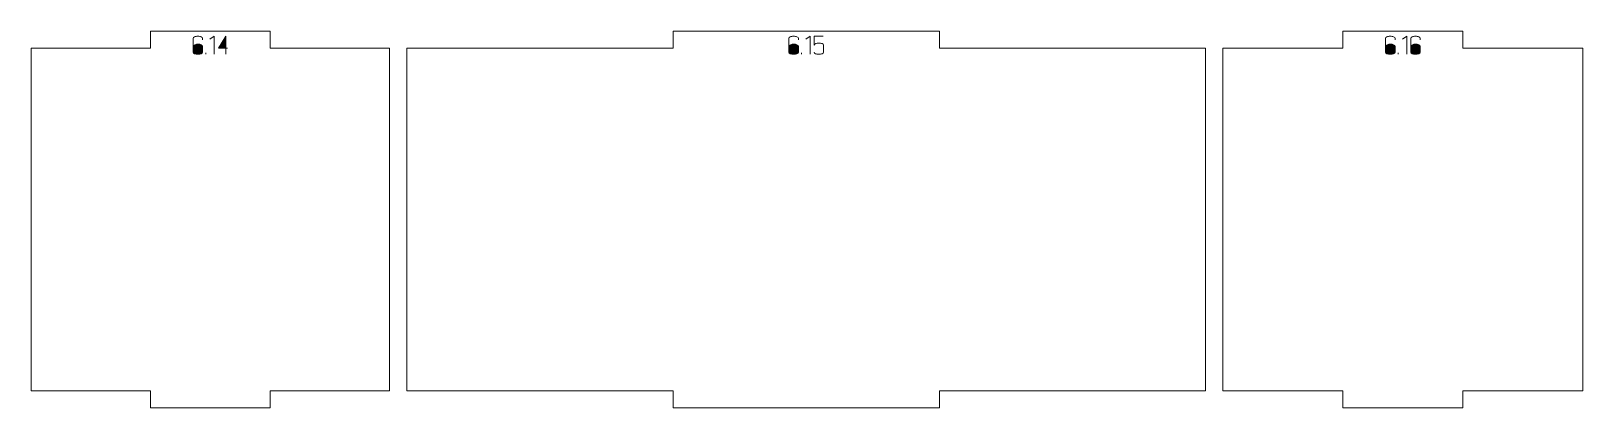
# Model space of a CAD drawing. Header units: centimetres. Extents: x -158 to 228, y -202 to 254.
# Drawn here: x 163.25 to 190.44, y 13.83 to 20.43 of the extents above; entities that cross this region are included whole.
import ezdxf

# ---------------------------------------------------------------- set-up
doc = ezdxf.new("R2010")
doc.units = ezdxf.units.CM
doc.header["$MEASUREMENT"] = 0
doc.layers.add('Capa 1', color=7, linetype='Continuous')

msp = doc.modelspace()

# ---------------------------------------------------------------- hatches: boundary and pattern name
at = {"layer": 'Capa 1', "true_color": 0x3e4095}
h = msp.add_hatch(color=175, dxfattribs=at)
edge = h.paths.add_edge_path()
edge.add_spline(control_points=[(166.17093, 20.02382), (166.14739, 20.02382), (166.12774, 20.02726), (166.112, 20.03414), (166.09625, 20.04102), (166.08838, 20.04935), (166.08838, 20.05913), (166.08838, 20.05913), (166.08838, 20.16599), (166.08838, 20.16599), (166.08838, 20.16599), (166.08838, 20.30495), (166.08838, 20.30495), (166.08838, 20.31473), (166.09625, 20.32306), (166.112, 20.32994), (166.12774, 20.33682), (166.14739, 20.34026), (166.17093, 20.34026), (166.19447, 20.34026), (166.21412, 20.33682), (166.22986, 20.32994), (166.24561, 20.32306), (166.25348, 20.31473), (166.25348, 20.30495), (166.25348, 20.30495), (166.25348, 20.27927), (166.25348, 20.27927), (166.25348, 20.27927), (166.25348, 20.30495), (166.25348, 20.30495), (166.25348, 20.31473), (166.24561, 20.32306), (166.22986, 20.32994), (166.21412, 20.33682), (166.19447, 20.34026), (166.17093, 20.34026), (166.14739, 20.34026), (166.12774, 20.33682), (166.112, 20.32994), (166.09625, 20.32306), (166.08838, 20.31473), (166.08838, 20.30495), (166.08838, 20.30495), (166.08838, 20.16599), (166.08838, 20.16599), (166.08838, 20.17516), (166.09793, 20.18334), (166.11704, 20.19052), (166.13615, 20.19771), (166.15411, 20.2013), (166.17093, 20.2013), (166.19447, 20.2013), (166.21412, 20.19786), (166.22986, 20.19098), (166.24561, 20.1841), (166.25348, 20.17577), (166.25348, 20.16599), (166.25348, 20.16599), (166.25348, 20.05913), (166.25348, 20.05913), (166.25348, 20.04935), (166.24561, 20.04102), (166.22986, 20.03414), (166.21412, 20.02726), (166.19447, 20.02382), (166.17093, 20.02382)], knot_values=[0, 0, 0, 0, 0.04545455, 0.04545455, 0.04545455, 0.09090909, 0.09090909, 0.09090909, 0.13636364, 0.13636364, 0.13636364, 0.18181818, 0.18181818, 0.18181818, 0.22727273, 0.22727273, 0.22727273, 0.27272727, 0.27272727, 0.27272727, 0.31818182, 0.31818182, 0.31818182, 0.36363636, 0.36363636, 0.36363636, 0.40909091, 0.40909091, 0.40909091, 0.45454545, 0.45454545, 0.45454545, 0.5, 0.5, 0.5, 0.54545455, 0.54545455, 0.54545455, 0.59090909, 0.59090909, 0.59090909, 0.63636364, 0.63636364, 0.63636364, 0.68181818, 0.68181818, 0.68181818, 0.72727273, 0.72727273, 0.72727273, 0.77272727, 0.77272727, 0.77272727, 0.81818182, 0.81818182, 0.81818182, 0.86363636, 0.86363636, 0.86363636, 0.90909091, 0.90909091, 0.90909091, 0.95454545, 0.95454545, 0.95454545, 1, 1, 1, 1], degree=3, periodic=1)
h = msp.add_hatch(color=175, dxfattribs=at)
edge = h.paths.add_edge_path()
edge.add_spline(control_points=[(166.08838, 20.05913), (166.08838, 20.04935), (166.09625, 20.04102), (166.112, 20.03414), (166.12774, 20.02726), (166.14739, 20.02382), (166.17093, 20.02382), (166.19447, 20.02382), (166.21412, 20.02726), (166.22986, 20.03414), (166.24561, 20.04102), (166.25348, 20.04935), (166.25348, 20.05913), (166.25348, 20.05913), (166.25348, 20.16599), (166.25348, 20.16599), (166.25348, 20.17577), (166.24561, 20.1841), (166.22986, 20.19098), (166.21412, 20.19786), (166.19447, 20.2013), (166.17093, 20.2013), (166.15411, 20.2013), (166.13615, 20.19771), (166.11704, 20.19052), (166.09793, 20.18334), (166.08838, 20.17516), (166.08838, 20.16599), (166.08838, 20.16599), (166.08838, 20.05913), (166.08838, 20.05913)], knot_values=[0, 0, 0, 0, 0.1, 0.1, 0.1, 0.2, 0.2, 0.2, 0.3, 0.3, 0.3, 0.4, 0.4, 0.4, 0.5, 0.5, 0.5, 0.6, 0.6, 0.6, 0.7, 0.7, 0.7, 0.8, 0.8, 0.8, 0.9, 0.9, 0.9, 1, 1, 1, 1], degree=3, periodic=1)
h = msp.add_hatch(color=175, dxfattribs=at)
edge = h.paths.add_edge_path()
edge.add_spline(control_points=[(166.45802, 20.34072), (166.45802, 20.34072), (166.38189, 20.28798), (166.38189, 20.28798), (166.38189, 20.28798), (166.45802, 20.34072), (166.45802, 20.34072), (166.45802, 20.34072), (166.45802, 20.02382), (166.45802, 20.02382), (166.45802, 20.02382), (166.45802, 20.34072), (166.45802, 20.34072)], knot_values=[0, 0, 0, 0, 0.25, 0.25, 0.25, 0.5, 0.5, 0.5, 0.75, 0.75, 0.75, 1, 1, 1, 1], degree=3, periodic=1)
h = msp.add_hatch(color=175, dxfattribs=at)
edge = h.paths.add_edge_path()
edge.add_spline(control_points=[(166.65844, 20.12838), (166.65844, 20.12838), (166.65844, 20.34072), (166.65844, 20.34072), (166.65844, 20.34072), (166.52865, 20.12838), (166.52865, 20.12838), (166.52865, 20.12838), (166.65844, 20.12838), (166.65844, 20.12838)], knot_values=[0, 0, 0, 0, 0.33333333, 0.33333333, 0.33333333, 0.66666667, 0.66666667, 0.66666667, 1, 1, 1, 1], degree=3, periodic=1)
h = msp.add_hatch(color=175, dxfattribs=at)
edge = h.paths.add_edge_path()
edge.add_spline(control_points=[(166.65844, 20.12838), (166.65844, 20.12838), (166.65844, 20.02382), (166.65844, 20.02382), (166.65844, 20.02382), (166.65844, 20.12838), (166.65844, 20.12838), (166.65844, 20.12838), (166.52865, 20.12838), (166.52865, 20.12838), (166.52865, 20.12838), (166.65844, 20.34072), (166.65844, 20.34072), (166.65844, 20.34072), (166.65844, 20.12838), (166.65844, 20.12838), (166.65844, 20.12838), (166.68825, 20.12838), (166.68825, 20.12838), (166.68825, 20.12838), (166.65844, 20.12838), (166.65844, 20.12838)], knot_values=[0, 0, 0, 0, 0.14285714, 0.14285714, 0.14285714, 0.28571429, 0.28571429, 0.28571429, 0.42857143, 0.42857143, 0.42857143, 0.57142857, 0.57142857, 0.57142857, 0.71428571, 0.71428571, 0.71428571, 0.85714286, 0.85714286, 0.85714286, 1, 1, 1, 1], degree=3, periodic=1)
h = msp.add_hatch(color=175, dxfattribs=at)
edge = h.paths.add_edge_path()
edge.add_spline(control_points=[(176.60934, 20.02382), (176.5858, 20.02382), (176.56615, 20.02726), (176.55041, 20.03414), (176.53466, 20.04102), (176.52679, 20.04935), (176.52679, 20.05913), (176.52679, 20.05913), (176.52679, 20.16599), (176.52679, 20.16599), (176.52679, 20.16599), (176.52679, 20.30495), (176.52679, 20.30495), (176.52679, 20.31473), (176.53466, 20.32306), (176.55041, 20.32994), (176.56615, 20.33682), (176.5858, 20.34026), (176.60934, 20.34026), (176.63288, 20.34026), (176.65253, 20.33682), (176.66827, 20.32994), (176.68402, 20.32306), (176.69189, 20.31473), (176.69189, 20.30495), (176.69189, 20.30495), (176.69189, 20.27927), (176.69189, 20.27927), (176.69189, 20.27927), (176.69189, 20.30495), (176.69189, 20.30495), (176.69189, 20.31473), (176.68402, 20.32306), (176.66827, 20.32994), (176.65253, 20.33682), (176.63288, 20.34026), (176.60934, 20.34026), (176.5858, 20.34026), (176.56615, 20.33682), (176.55041, 20.32994), (176.53466, 20.32306), (176.52679, 20.31473), (176.52679, 20.30495), (176.52679, 20.30495), (176.52679, 20.16599), (176.52679, 20.16599), (176.52679, 20.17516), (176.53634, 20.18334), (176.55545, 20.19052), (176.57456, 20.19771), (176.59252, 20.2013), (176.60934, 20.2013), (176.63288, 20.2013), (176.65253, 20.19786), (176.66827, 20.19098), (176.68402, 20.1841), (176.69189, 20.17577), (176.69189, 20.16599), (176.69189, 20.16599), (176.69189, 20.05913), (176.69189, 20.05913), (176.69189, 20.04935), (176.68402, 20.04102), (176.66827, 20.03414), (176.65253, 20.02726), (176.63288, 20.02382), (176.60934, 20.02382)], knot_values=[0, 0, 0, 0, 0.04545455, 0.04545455, 0.04545455, 0.09090909, 0.09090909, 0.09090909, 0.13636364, 0.13636364, 0.13636364, 0.18181818, 0.18181818, 0.18181818, 0.22727273, 0.22727273, 0.22727273, 0.27272727, 0.27272727, 0.27272727, 0.31818182, 0.31818182, 0.31818182, 0.36363636, 0.36363636, 0.36363636, 0.40909091, 0.40909091, 0.40909091, 0.45454545, 0.45454545, 0.45454545, 0.5, 0.5, 0.5, 0.54545455, 0.54545455, 0.54545455, 0.59090909, 0.59090909, 0.59090909, 0.63636364, 0.63636364, 0.63636364, 0.68181818, 0.68181818, 0.68181818, 0.72727273, 0.72727273, 0.72727273, 0.77272727, 0.77272727, 0.77272727, 0.81818182, 0.81818182, 0.81818182, 0.86363636, 0.86363636, 0.86363636, 0.90909091, 0.90909091, 0.90909091, 0.95454545, 0.95454545, 0.95454545, 1, 1, 1, 1], degree=3, periodic=1)
h = msp.add_hatch(color=175, dxfattribs=at)
edge = h.paths.add_edge_path()
edge.add_spline(control_points=[(176.52679, 20.05913), (176.52679, 20.04935), (176.53466, 20.04102), (176.55041, 20.03414), (176.56615, 20.02726), (176.5858, 20.02382), (176.60934, 20.02382), (176.63288, 20.02382), (176.65253, 20.02726), (176.66827, 20.03414), (176.68402, 20.04102), (176.69189, 20.04935), (176.69189, 20.05913), (176.69189, 20.05913), (176.69189, 20.16599), (176.69189, 20.16599), (176.69189, 20.17577), (176.68402, 20.1841), (176.66827, 20.19098), (176.65253, 20.19786), (176.63288, 20.2013), (176.60934, 20.2013), (176.59252, 20.2013), (176.57456, 20.19771), (176.55545, 20.19052), (176.53634, 20.18334), (176.52679, 20.17516), (176.52679, 20.16599), (176.52679, 20.16599), (176.52679, 20.05913), (176.52679, 20.05913)], knot_values=[0, 0, 0, 0, 0.1, 0.1, 0.1, 0.2, 0.2, 0.2, 0.3, 0.3, 0.3, 0.4, 0.4, 0.4, 0.5, 0.5, 0.5, 0.6, 0.6, 0.6, 0.7, 0.7, 0.7, 0.8, 0.8, 0.8, 0.9, 0.9, 0.9, 1, 1, 1, 1], degree=3, periodic=1)
h = msp.add_hatch(color=175, dxfattribs=at)
edge = h.paths.add_edge_path()
edge.add_spline(control_points=[(176.89643, 20.34072), (176.89643, 20.34072), (176.8203, 20.28798), (176.8203, 20.28798), (176.8203, 20.28798), (176.89643, 20.34072), (176.89643, 20.34072), (176.89643, 20.34072), (176.89643, 20.02382), (176.89643, 20.02382), (176.89643, 20.02382), (176.89643, 20.34072), (176.89643, 20.34072)], knot_values=[0, 0, 0, 0, 0.25, 0.25, 0.25, 0.5, 0.5, 0.5, 0.75, 0.75, 0.75, 1, 1, 1, 1], degree=3, periodic=1)
h = msp.add_hatch(color=175, dxfattribs=at)
edge = h.paths.add_edge_path()
edge.add_spline(control_points=[(177.04961, 20.02382), (177.02607, 20.02382), (177.00642, 20.02726), (176.99068, 20.03414), (176.97493, 20.04102), (176.96706, 20.04935), (176.96706, 20.05913), (176.96706, 20.04935), (176.97493, 20.04102), (176.99068, 20.03414), (177.00642, 20.02726), (177.02607, 20.02382), (177.04961, 20.02382), (177.07315, 20.02382), (177.0928, 20.02726), (177.10854, 20.03414), (177.12429, 20.04102), (177.13216, 20.04935), (177.13216, 20.05913), (177.13216, 20.05913), (177.13216, 20.18479), (177.13216, 20.18479), (177.13216, 20.19458), (177.12429, 20.20291), (177.10854, 20.20979), (177.0928, 20.21667), (177.07315, 20.22011), (177.04961, 20.22011), (177.02821, 20.21827), (177.0117, 20.21582), (177.00008, 20.21277), (176.98846, 20.20971), (176.97746, 20.20038), (176.96706, 20.18479), (176.96706, 20.18479), (176.96706, 20.34026), (176.96706, 20.34026), (176.96706, 20.34026), (177.12666, 20.34026), (177.12666, 20.34026), (177.12666, 20.34026), (176.96706, 20.34026), (176.96706, 20.34026), (176.96706, 20.34026), (176.96706, 20.18479), (176.96706, 20.18479), (176.97746, 20.20038), (176.98846, 20.20971), (177.00008, 20.21277), (177.0117, 20.21582), (177.02821, 20.21827), (177.04961, 20.22011), (177.07315, 20.22011), (177.0928, 20.21667), (177.10854, 20.20979), (177.12429, 20.20291), (177.13216, 20.19458), (177.13216, 20.18479), (177.13216, 20.18479), (177.13216, 20.05913), (177.13216, 20.05913), (177.13216, 20.04935), (177.12429, 20.04102), (177.10854, 20.03414), (177.0928, 20.02726), (177.07315, 20.02382), (177.04961, 20.02382)], knot_values=[0, 0, 0, 0, 0.04545455, 0.04545455, 0.04545455, 0.09090909, 0.09090909, 0.09090909, 0.13636364, 0.13636364, 0.13636364, 0.18181818, 0.18181818, 0.18181818, 0.22727273, 0.22727273, 0.22727273, 0.27272727, 0.27272727, 0.27272727, 0.31818182, 0.31818182, 0.31818182, 0.36363636, 0.36363636, 0.36363636, 0.40909091, 0.40909091, 0.40909091, 0.45454545, 0.45454545, 0.45454545, 0.5, 0.5, 0.5, 0.54545455, 0.54545455, 0.54545455, 0.59090909, 0.59090909, 0.59090909, 0.63636364, 0.63636364, 0.63636364, 0.68181818, 0.68181818, 0.68181818, 0.72727273, 0.72727273, 0.72727273, 0.77272727, 0.77272727, 0.77272727, 0.81818182, 0.81818182, 0.81818182, 0.86363636, 0.86363636, 0.86363636, 0.90909091, 0.90909091, 0.90909091, 0.95454545, 0.95454545, 0.95454545, 1, 1, 1, 1], degree=3, periodic=1)
h = msp.add_hatch(color=175, dxfattribs=at)
edge = h.paths.add_edge_path()
edge.add_spline(control_points=[(187.06462, 20.02382), (187.04108, 20.02382), (187.02143, 20.02726), (187.00569, 20.03414), (186.98994, 20.04102), (186.98207, 20.04935), (186.98207, 20.05913), (186.98207, 20.05913), (186.98207, 20.16599), (186.98207, 20.16599), (186.98207, 20.16599), (186.98207, 20.30495), (186.98207, 20.30495), (186.98207, 20.31473), (186.98994, 20.32306), (187.00569, 20.32994), (187.02143, 20.33682), (187.04108, 20.34026), (187.06462, 20.34026), (187.08816, 20.34026), (187.10781, 20.33682), (187.12355, 20.32994), (187.1393, 20.32306), (187.14717, 20.31473), (187.14717, 20.30495), (187.14717, 20.30495), (187.14717, 20.27927), (187.14717, 20.27927), (187.14717, 20.27927), (187.14717, 20.30495), (187.14717, 20.30495), (187.14717, 20.31473), (187.1393, 20.32306), (187.12355, 20.32994), (187.10781, 20.33682), (187.08816, 20.34026), (187.06462, 20.34026), (187.04108, 20.34026), (187.02143, 20.33682), (187.00569, 20.32994), (186.98994, 20.32306), (186.98207, 20.31473), (186.98207, 20.30495), (186.98207, 20.30495), (186.98207, 20.16599), (186.98207, 20.16599), (186.98207, 20.17516), (186.99162, 20.18334), (187.01073, 20.19052), (187.02984, 20.19771), (187.0478, 20.2013), (187.06462, 20.2013), (187.08816, 20.2013), (187.10781, 20.19786), (187.12355, 20.19098), (187.1393, 20.1841), (187.14717, 20.17577), (187.14717, 20.16599), (187.14717, 20.16599), (187.14717, 20.05913), (187.14717, 20.05913), (187.14717, 20.04935), (187.1393, 20.04102), (187.12355, 20.03414), (187.10781, 20.02726), (187.08816, 20.02382), (187.06462, 20.02382)], knot_values=[0, 0, 0, 0, 0.04545455, 0.04545455, 0.04545455, 0.09090909, 0.09090909, 0.09090909, 0.13636364, 0.13636364, 0.13636364, 0.18181818, 0.18181818, 0.18181818, 0.22727273, 0.22727273, 0.22727273, 0.27272727, 0.27272727, 0.27272727, 0.31818182, 0.31818182, 0.31818182, 0.36363636, 0.36363636, 0.36363636, 0.40909091, 0.40909091, 0.40909091, 0.45454545, 0.45454545, 0.45454545, 0.5, 0.5, 0.5, 0.54545455, 0.54545455, 0.54545455, 0.59090909, 0.59090909, 0.59090909, 0.63636364, 0.63636364, 0.63636364, 0.68181818, 0.68181818, 0.68181818, 0.72727273, 0.72727273, 0.72727273, 0.77272727, 0.77272727, 0.77272727, 0.81818182, 0.81818182, 0.81818182, 0.86363636, 0.86363636, 0.86363636, 0.90909091, 0.90909091, 0.90909091, 0.95454545, 0.95454545, 0.95454545, 1, 1, 1, 1], degree=3, periodic=1)
h = msp.add_hatch(color=175, dxfattribs=at)
edge = h.paths.add_edge_path()
edge.add_spline(control_points=[(186.98207, 20.05913), (186.98207, 20.04935), (186.98994, 20.04102), (187.00569, 20.03414), (187.02143, 20.02726), (187.04108, 20.02382), (187.06462, 20.02382), (187.08816, 20.02382), (187.10781, 20.02726), (187.12355, 20.03414), (187.1393, 20.04102), (187.14717, 20.04935), (187.14717, 20.05913), (187.14717, 20.05913), (187.14717, 20.16599), (187.14717, 20.16599), (187.14717, 20.17577), (187.1393, 20.1841), (187.12355, 20.19098), (187.10781, 20.19786), (187.08816, 20.2013), (187.06462, 20.2013), (187.0478, 20.2013), (187.02984, 20.19771), (187.01073, 20.19052), (186.99162, 20.18334), (186.98207, 20.17516), (186.98207, 20.16599), (186.98207, 20.16599), (186.98207, 20.05913), (186.98207, 20.05913)], knot_values=[0, 0, 0, 0, 0.1, 0.1, 0.1, 0.2, 0.2, 0.2, 0.3, 0.3, 0.3, 0.4, 0.4, 0.4, 0.5, 0.5, 0.5, 0.6, 0.6, 0.6, 0.7, 0.7, 0.7, 0.8, 0.8, 0.8, 0.9, 0.9, 0.9, 1, 1, 1, 1], degree=3, periodic=1)
h = msp.add_hatch(color=175, dxfattribs=at)
edge = h.paths.add_edge_path()
edge.add_spline(control_points=[(187.35171, 20.34072), (187.35171, 20.34072), (187.27558, 20.28798), (187.27558, 20.28798), (187.27558, 20.28798), (187.35171, 20.34072), (187.35171, 20.34072), (187.35171, 20.34072), (187.35171, 20.02382), (187.35171, 20.02382), (187.35171, 20.02382), (187.35171, 20.34072), (187.35171, 20.34072)], knot_values=[0, 0, 0, 0, 0.25, 0.25, 0.25, 0.5, 0.5, 0.5, 0.75, 0.75, 0.75, 1, 1, 1, 1], degree=3, periodic=1)
h = msp.add_hatch(color=175, dxfattribs=at)
edge = h.paths.add_edge_path()
edge.add_spline(control_points=[(187.50489, 20.02382), (187.48135, 20.02382), (187.4617, 20.02726), (187.44596, 20.03414), (187.43021, 20.04102), (187.42234, 20.04935), (187.42234, 20.05913), (187.42234, 20.05913), (187.42234, 20.16599), (187.42234, 20.16599), (187.42234, 20.16599), (187.42234, 20.30495), (187.42234, 20.30495), (187.42234, 20.31473), (187.43021, 20.32306), (187.44596, 20.32994), (187.4617, 20.33682), (187.48135, 20.34026), (187.50489, 20.34026), (187.52843, 20.34026), (187.54808, 20.33682), (187.56382, 20.32994), (187.57957, 20.32306), (187.58744, 20.31473), (187.58744, 20.30495), (187.58744, 20.30495), (187.58744, 20.27927), (187.58744, 20.27927), (187.58744, 20.27927), (187.58744, 20.30495), (187.58744, 20.30495), (187.58744, 20.31473), (187.57957, 20.32306), (187.56382, 20.32994), (187.54808, 20.33682), (187.52843, 20.34026), (187.50489, 20.34026), (187.48135, 20.34026), (187.4617, 20.33682), (187.44596, 20.32994), (187.43021, 20.32306), (187.42234, 20.31473), (187.42234, 20.30495), (187.42234, 20.30495), (187.42234, 20.16599), (187.42234, 20.16599), (187.42234, 20.17516), (187.43189, 20.18334), (187.451, 20.19052), (187.47011, 20.19771), (187.48807, 20.2013), (187.50489, 20.2013), (187.52843, 20.2013), (187.54808, 20.19786), (187.56382, 20.19098), (187.57957, 20.1841), (187.58744, 20.17577), (187.58744, 20.16599), (187.58744, 20.16599), (187.58744, 20.05913), (187.58744, 20.05913), (187.58744, 20.04935), (187.57957, 20.04102), (187.56382, 20.03414), (187.54808, 20.02726), (187.52843, 20.02382), (187.50489, 20.02382)], knot_values=[0, 0, 0, 0, 0.04545455, 0.04545455, 0.04545455, 0.09090909, 0.09090909, 0.09090909, 0.13636364, 0.13636364, 0.13636364, 0.18181818, 0.18181818, 0.18181818, 0.22727273, 0.22727273, 0.22727273, 0.27272727, 0.27272727, 0.27272727, 0.31818182, 0.31818182, 0.31818182, 0.36363636, 0.36363636, 0.36363636, 0.40909091, 0.40909091, 0.40909091, 0.45454545, 0.45454545, 0.45454545, 0.5, 0.5, 0.5, 0.54545455, 0.54545455, 0.54545455, 0.59090909, 0.59090909, 0.59090909, 0.63636364, 0.63636364, 0.63636364, 0.68181818, 0.68181818, 0.68181818, 0.72727273, 0.72727273, 0.72727273, 0.77272727, 0.77272727, 0.77272727, 0.81818182, 0.81818182, 0.81818182, 0.86363636, 0.86363636, 0.86363636, 0.90909091, 0.90909091, 0.90909091, 0.95454545, 0.95454545, 0.95454545, 1, 1, 1, 1], degree=3, periodic=1)
h = msp.add_hatch(color=175, dxfattribs=at)
edge = h.paths.add_edge_path()
edge.add_spline(control_points=[(187.42234, 20.05913), (187.42234, 20.04935), (187.43021, 20.04102), (187.44596, 20.03414), (187.4617, 20.02726), (187.48135, 20.02382), (187.50489, 20.02382), (187.52843, 20.02382), (187.54808, 20.02726), (187.56382, 20.03414), (187.57957, 20.04102), (187.58744, 20.04935), (187.58744, 20.05913), (187.58744, 20.05913), (187.58744, 20.16599), (187.58744, 20.16599), (187.58744, 20.17577), (187.57957, 20.1841), (187.56382, 20.19098), (187.54808, 20.19786), (187.52843, 20.2013), (187.50489, 20.2013), (187.48807, 20.2013), (187.47011, 20.19771), (187.451, 20.19052), (187.43189, 20.18334), (187.42234, 20.17516), (187.42234, 20.16599), (187.42234, 20.16599), (187.42234, 20.05913), (187.42234, 20.05913)], knot_values=[0, 0, 0, 0, 0.1, 0.1, 0.1, 0.2, 0.2, 0.2, 0.3, 0.3, 0.3, 0.4, 0.4, 0.4, 0.5, 0.5, 0.5, 0.6, 0.6, 0.6, 0.7, 0.7, 0.7, 0.8, 0.8, 0.8, 0.9, 0.9, 0.9, 1, 1, 1, 1], degree=3, periodic=1)
h = msp.add_hatch(color=175, dxfattribs=at)
edge = h.paths.add_edge_path()
edge.add_spline(control_points=[(166.30851, 20.02382), (166.30851, 20.02382), (166.30851, 20.04629), (166.30851, 20.04629), (166.30851, 20.04629), (166.30851, 20.02382), (166.30851, 20.02382)], knot_values=[0, 0, 0, 0, 0.5, 0.5, 0.5, 1, 1, 1, 1], degree=3, periodic=1)
h = msp.add_hatch(color=175, dxfattribs=at)
edge = h.paths.add_edge_path()
edge.add_spline(control_points=[(176.74692, 20.02382), (176.74692, 20.02382), (176.74692, 20.04629), (176.74692, 20.04629), (176.74692, 20.04629), (176.74692, 20.02382), (176.74692, 20.02382)], knot_values=[0, 0, 0, 0, 0.5, 0.5, 0.5, 1, 1, 1, 1], degree=3, periodic=1)
h = msp.add_hatch(color=175, dxfattribs=at)
edge = h.paths.add_edge_path()
edge.add_spline(control_points=[(187.2022, 20.02382), (187.2022, 20.02382), (187.2022, 20.04629), (187.2022, 20.04629), (187.2022, 20.04629), (187.2022, 20.02382), (187.2022, 20.02382)], knot_values=[0, 0, 0, 0, 0.5, 0.5, 0.5, 1, 1, 1, 1], degree=3, periodic=1)

# ---------------------------------------------------------------- linework, layer by layer
at = {"layer": 'Capa 1', "color": 240, "lineweight": 20}
for points in [[(163.2465, 20.13022), (163.2465, 20.13022), (163.2465, 14.13022), (163.2465, 14.13022), (163.2465, 14.13022), (165.34104, 14.13022), (165.34104, 14.13022), (165.34104, 14.13022), (165.34104, 13.83022), (165.34104, 13.83022), (165.34104, 13.83022), (167.43558, 13.83022), (167.43558, 13.83022), (167.43558, 13.83022), (167.43558, 14.13022), (167.43558, 14.13022), (167.43558, 14.13022), (169.53012, 14.13022), (169.53012, 14.13022), (169.53012, 14.13022), (169.53012, 20.13022), (169.53012, 20.13022), (169.53012, 20.13022), (167.43558, 20.13022), (167.43558, 20.13022), (167.43558, 20.13022), (167.43558, 20.43022), (167.43558, 20.43022), (167.43558, 20.43022), (165.34104, 20.43022), (165.34104, 20.43022), (165.34104, 20.43022), (165.34104, 20.13022), (165.34104, 20.13022), (165.34104, 20.13022), (163.2465, 20.13022), (163.2465, 20.13022)], [(169.83012, 20.13022), (169.83012, 20.13022), (169.83012, 14.13022), (169.83012, 14.13022), (169.83012, 14.13022), (174.49635, 14.13022), (174.49635, 14.13022), (174.49635, 14.13022), (174.49635, 13.83022), (174.49635, 13.83022), (174.49635, 13.83022), (179.16259, 13.83022), (179.16259, 13.83022), (179.16259, 13.83022), (179.16259, 14.13022), (179.16259, 14.13022), (179.16259, 14.13022), (183.82883, 14.13022), (183.82883, 14.13022), (183.82883, 14.13022), (183.82883, 20.13022), (183.82883, 20.13022), (183.82883, 20.13022), (179.16259, 20.13022), (179.16259, 20.13022), (179.16259, 20.13022), (179.16259, 20.43022), (179.16259, 20.43022), (179.16259, 20.43022), (174.49635, 20.43022), (174.49635, 20.43022), (174.49635, 20.43022), (174.49635, 20.13022), (174.49635, 20.13022), (174.49635, 20.13022), (169.83012, 20.13022), (169.83012, 20.13022)], [(184.12883, 20.13022), (184.12883, 20.13022), (184.12883, 14.13022), (184.12883, 14.13022), (184.12883, 14.13022), (186.23278, 14.13022), (186.23278, 14.13022), (186.23278, 14.13022), (186.23278, 13.83022), (186.23278, 13.83022), (186.23278, 13.83022), (188.33672, 13.83022), (188.33672, 13.83022), (188.33672, 13.83022), (188.33672, 14.13022), (188.33672, 14.13022), (188.33672, 14.13022), (190.44067, 14.13022), (190.44067, 14.13022), (190.44067, 14.13022), (190.44067, 20.13022), (190.44067, 20.13022), (190.44067, 20.13022), (188.33672, 20.13022), (188.33672, 20.13022), (188.33672, 20.13022), (188.33672, 20.43022), (188.33672, 20.43022), (188.33672, 20.43022), (186.23278, 20.43022), (186.23278, 20.43022), (186.23278, 20.43022), (186.23278, 20.13022), (186.23278, 20.13022), (186.23278, 20.13022), (184.12883, 20.13022), (184.12883, 20.13022)]]:
    msp.add_open_spline(points, degree=3, knots=[0, 0, 0, 0, 0.08333333, 0.08333333, 0.08333333, 0.16666667, 0.16666667, 0.16666667, 0.25, 0.25, 0.25, 0.33333333, 0.33333333, 0.33333333, 0.41666667, 0.41666667, 0.41666667, 0.5, 0.5, 0.5, 0.58333333, 0.58333333, 0.58333333, 0.66666667, 0.66666667, 0.66666667, 0.75, 0.75, 0.75, 0.83333333, 0.83333333, 0.83333333, 0.91666667, 0.91666667, 0.91666667, 1, 1, 1, 1], dxfattribs=at)
at = {"layer": 'Capa 1', "color": 114, "lineweight": 9}
for points, knots in [([(166.17093, 20.02382), (166.14739, 20.02382), (166.12774, 20.02726), (166.112, 20.03414), (166.09625, 20.04102), (166.08838, 20.04935), (166.08838, 20.05913), (166.08838, 20.05913), (166.08838, 20.16599), (166.08838, 20.16599), (166.08838, 20.16599), (166.08838, 20.30495), (166.08838, 20.30495), (166.08838, 20.31473), (166.09625, 20.32306), (166.112, 20.32994), (166.12774, 20.33682), (166.14739, 20.34026), (166.17093, 20.34026), (166.19447, 20.34026), (166.21412, 20.33682), (166.22986, 20.32994), (166.24561, 20.32306), (166.25348, 20.31473), (166.25348, 20.30495), (166.25348, 20.30495), (166.25348, 20.27927), (166.25348, 20.27927), (166.25348, 20.27927), (166.25348, 20.30495), (166.25348, 20.30495), (166.25348, 20.31473), (166.24561, 20.32306), (166.22986, 20.32994), (166.21412, 20.33682), (166.19447, 20.34026), (166.17093, 20.34026), (166.14739, 20.34026), (166.12774, 20.33682), (166.112, 20.32994), (166.09625, 20.32306), (166.08838, 20.31473), (166.08838, 20.30495), (166.08838, 20.30495), (166.08838, 20.16599), (166.08838, 20.16599), (166.08838, 20.17516), (166.09793, 20.18334), (166.11704, 20.19052), (166.13615, 20.19771), (166.15411, 20.2013), (166.17093, 20.2013), (166.19447, 20.2013), (166.21412, 20.19786), (166.22986, 20.19098), (166.24561, 20.1841), (166.25348, 20.17577), (166.25348, 20.16599), (166.25348, 20.16599), (166.25348, 20.05913), (166.25348, 20.05913), (166.25348, 20.04935), (166.24561, 20.04102), (166.22986, 20.03414), (166.21412, 20.02726), (166.19447, 20.02382), (166.17093, 20.02382)], [0, 0, 0, 0, 0.04545455, 0.04545455, 0.04545455, 0.09090909, 0.09090909, 0.09090909, 0.13636364, 0.13636364, 0.13636364, 0.18181818, 0.18181818, 0.18181818, 0.22727273, 0.22727273, 0.22727273, 0.27272727, 0.27272727, 0.27272727, 0.31818182, 0.31818182, 0.31818182, 0.36363636, 0.36363636, 0.36363636, 0.40909091, 0.40909091, 0.40909091, 0.45454545, 0.45454545, 0.45454545, 0.5, 0.5, 0.5, 0.54545455, 0.54545455, 0.54545455, 0.59090909, 0.59090909, 0.59090909, 0.63636364, 0.63636364, 0.63636364, 0.68181818, 0.68181818, 0.68181818, 0.72727273, 0.72727273, 0.72727273, 0.77272727, 0.77272727, 0.77272727, 0.81818182, 0.81818182, 0.81818182, 0.86363636, 0.86363636, 0.86363636, 0.90909091, 0.90909091, 0.90909091, 0.95454545, 0.95454545, 0.95454545, 1, 1, 1, 1]), ([(166.08838, 20.05913), (166.08838, 20.04935), (166.09625, 20.04102), (166.112, 20.03414), (166.12774, 20.02726), (166.14739, 20.02382), (166.17093, 20.02382), (166.19447, 20.02382), (166.21412, 20.02726), (166.22986, 20.03414), (166.24561, 20.04102), (166.25348, 20.04935), (166.25348, 20.05913), (166.25348, 20.05913), (166.25348, 20.16599), (166.25348, 20.16599), (166.25348, 20.17577), (166.24561, 20.1841), (166.22986, 20.19098), (166.21412, 20.19786), (166.19447, 20.2013), (166.17093, 20.2013), (166.15411, 20.2013), (166.13615, 20.19771), (166.11704, 20.19052), (166.09793, 20.18334), (166.08838, 20.17516), (166.08838, 20.16599), (166.08838, 20.16599), (166.08838, 20.05913), (166.08838, 20.05913)], [0, 0, 0, 0, 0.1, 0.1, 0.1, 0.2, 0.2, 0.2, 0.3, 0.3, 0.3, 0.4, 0.4, 0.4, 0.5, 0.5, 0.5, 0.6, 0.6, 0.6, 0.7, 0.7, 0.7, 0.8, 0.8, 0.8, 0.9, 0.9, 0.9, 1, 1, 1, 1]), ([(166.45802, 20.34072), (166.45802, 20.34072), (166.38189, 20.28798), (166.38189, 20.28798), (166.38189, 20.28798), (166.45802, 20.34072), (166.45802, 20.34072), (166.45802, 20.34072), (166.45802, 20.02382), (166.45802, 20.02382), (166.45802, 20.02382), (166.45802, 20.34072), (166.45802, 20.34072)], [0, 0, 0, 0, 0.25, 0.25, 0.25, 0.5, 0.5, 0.5, 0.75, 0.75, 0.75, 1, 1, 1, 1]), ([(166.65844, 20.12838), (166.65844, 20.12838), (166.65844, 20.34072), (166.65844, 20.34072), (166.65844, 20.34072), (166.52865, 20.12838), (166.52865, 20.12838), (166.52865, 20.12838), (166.65844, 20.12838), (166.65844, 20.12838)], [0, 0, 0, 0, 0.33333333, 0.33333333, 0.33333333, 0.66666667, 0.66666667, 0.66666667, 1, 1, 1, 1]), ([(166.65844, 20.12838), (166.65844, 20.12838), (166.65844, 20.02382), (166.65844, 20.02382), (166.65844, 20.02382), (166.65844, 20.12838), (166.65844, 20.12838), (166.65844, 20.12838), (166.52865, 20.12838), (166.52865, 20.12838), (166.52865, 20.12838), (166.65844, 20.34072), (166.65844, 20.34072), (166.65844, 20.34072), (166.65844, 20.12838), (166.65844, 20.12838), (166.65844, 20.12838), (166.68825, 20.12838), (166.68825, 20.12838), (166.68825, 20.12838), (166.65844, 20.12838), (166.65844, 20.12838)], [0, 0, 0, 0, 0.14285714, 0.14285714, 0.14285714, 0.28571429, 0.28571429, 0.28571429, 0.42857143, 0.42857143, 0.42857143, 0.57142857, 0.57142857, 0.57142857, 0.71428571, 0.71428571, 0.71428571, 0.85714286, 0.85714286, 0.85714286, 1, 1, 1, 1]), ([(176.60934, 20.02382), (176.5858, 20.02382), (176.56615, 20.02726), (176.55041, 20.03414), (176.53466, 20.04102), (176.52679, 20.04935), (176.52679, 20.05913), (176.52679, 20.05913), (176.52679, 20.16599), (176.52679, 20.16599), (176.52679, 20.16599), (176.52679, 20.30495), (176.52679, 20.30495), (176.52679, 20.31473), (176.53466, 20.32306), (176.55041, 20.32994), (176.56615, 20.33682), (176.5858, 20.34026), (176.60934, 20.34026), (176.63288, 20.34026), (176.65253, 20.33682), (176.66827, 20.32994), (176.68402, 20.32306), (176.69189, 20.31473), (176.69189, 20.30495), (176.69189, 20.30495), (176.69189, 20.27927), (176.69189, 20.27927), (176.69189, 20.27927), (176.69189, 20.30495), (176.69189, 20.30495), (176.69189, 20.31473), (176.68402, 20.32306), (176.66827, 20.32994), (176.65253, 20.33682), (176.63288, 20.34026), (176.60934, 20.34026), (176.5858, 20.34026), (176.56615, 20.33682), (176.55041, 20.32994), (176.53466, 20.32306), (176.52679, 20.31473), (176.52679, 20.30495), (176.52679, 20.30495), (176.52679, 20.16599), (176.52679, 20.16599), (176.52679, 20.17516), (176.53634, 20.18334), (176.55545, 20.19052), (176.57456, 20.19771), (176.59252, 20.2013), (176.60934, 20.2013), (176.63288, 20.2013), (176.65253, 20.19786), (176.66827, 20.19098), (176.68402, 20.1841), (176.69189, 20.17577), (176.69189, 20.16599), (176.69189, 20.16599), (176.69189, 20.05913), (176.69189, 20.05913), (176.69189, 20.04935), (176.68402, 20.04102), (176.66827, 20.03414), (176.65253, 20.02726), (176.63288, 20.02382), (176.60934, 20.02382)], [0, 0, 0, 0, 0.04545455, 0.04545455, 0.04545455, 0.09090909, 0.09090909, 0.09090909, 0.13636364, 0.13636364, 0.13636364, 0.18181818, 0.18181818, 0.18181818, 0.22727273, 0.22727273, 0.22727273, 0.27272727, 0.27272727, 0.27272727, 0.31818182, 0.31818182, 0.31818182, 0.36363636, 0.36363636, 0.36363636, 0.40909091, 0.40909091, 0.40909091, 0.45454545, 0.45454545, 0.45454545, 0.5, 0.5, 0.5, 0.54545455, 0.54545455, 0.54545455, 0.59090909, 0.59090909, 0.59090909, 0.63636364, 0.63636364, 0.63636364, 0.68181818, 0.68181818, 0.68181818, 0.72727273, 0.72727273, 0.72727273, 0.77272727, 0.77272727, 0.77272727, 0.81818182, 0.81818182, 0.81818182, 0.86363636, 0.86363636, 0.86363636, 0.90909091, 0.90909091, 0.90909091, 0.95454545, 0.95454545, 0.95454545, 1, 1, 1, 1]), ([(176.52679, 20.05913), (176.52679, 20.04935), (176.53466, 20.04102), (176.55041, 20.03414), (176.56615, 20.02726), (176.5858, 20.02382), (176.60934, 20.02382), (176.63288, 20.02382), (176.65253, 20.02726), (176.66827, 20.03414), (176.68402, 20.04102), (176.69189, 20.04935), (176.69189, 20.05913), (176.69189, 20.05913), (176.69189, 20.16599), (176.69189, 20.16599), (176.69189, 20.17577), (176.68402, 20.1841), (176.66827, 20.19098), (176.65253, 20.19786), (176.63288, 20.2013), (176.60934, 20.2013), (176.59252, 20.2013), (176.57456, 20.19771), (176.55545, 20.19052), (176.53634, 20.18334), (176.52679, 20.17516), (176.52679, 20.16599), (176.52679, 20.16599), (176.52679, 20.05913), (176.52679, 20.05913)], [0, 0, 0, 0, 0.1, 0.1, 0.1, 0.2, 0.2, 0.2, 0.3, 0.3, 0.3, 0.4, 0.4, 0.4, 0.5, 0.5, 0.5, 0.6, 0.6, 0.6, 0.7, 0.7, 0.7, 0.8, 0.8, 0.8, 0.9, 0.9, 0.9, 1, 1, 1, 1]), ([(176.89643, 20.34072), (176.89643, 20.34072), (176.8203, 20.28798), (176.8203, 20.28798), (176.8203, 20.28798), (176.89643, 20.34072), (176.89643, 20.34072), (176.89643, 20.34072), (176.89643, 20.02382), (176.89643, 20.02382), (176.89643, 20.02382), (176.89643, 20.34072), (176.89643, 20.34072)], [0, 0, 0, 0, 0.25, 0.25, 0.25, 0.5, 0.5, 0.5, 0.75, 0.75, 0.75, 1, 1, 1, 1]), ([(177.04961, 20.02382), (177.02607, 20.02382), (177.00642, 20.02726), (176.99068, 20.03414), (176.97493, 20.04102), (176.96706, 20.04935), (176.96706, 20.05913), (176.96706, 20.04935), (176.97493, 20.04102), (176.99068, 20.03414), (177.00642, 20.02726), (177.02607, 20.02382), (177.04961, 20.02382), (177.07315, 20.02382), (177.0928, 20.02726), (177.10854, 20.03414), (177.12429, 20.04102), (177.13216, 20.04935), (177.13216, 20.05913), (177.13216, 20.05913), (177.13216, 20.18479), (177.13216, 20.18479), (177.13216, 20.19458), (177.12429, 20.20291), (177.10854, 20.20979), (177.0928, 20.21667), (177.07315, 20.22011), (177.04961, 20.22011), (177.02821, 20.21827), (177.0117, 20.21582), (177.00008, 20.21277), (176.98846, 20.20971), (176.97746, 20.20038), (176.96706, 20.18479), (176.96706, 20.18479), (176.96706, 20.34026), (176.96706, 20.34026), (176.96706, 20.34026), (177.12666, 20.34026), (177.12666, 20.34026), (177.12666, 20.34026), (176.96706, 20.34026), (176.96706, 20.34026), (176.96706, 20.34026), (176.96706, 20.18479), (176.96706, 20.18479), (176.97746, 20.20038), (176.98846, 20.20971), (177.00008, 20.21277), (177.0117, 20.21582), (177.02821, 20.21827), (177.04961, 20.22011), (177.07315, 20.22011), (177.0928, 20.21667), (177.10854, 20.20979), (177.12429, 20.20291), (177.13216, 20.19458), (177.13216, 20.18479), (177.13216, 20.18479), (177.13216, 20.05913), (177.13216, 20.05913), (177.13216, 20.04935), (177.12429, 20.04102), (177.10854, 20.03414), (177.0928, 20.02726), (177.07315, 20.02382), (177.04961, 20.02382)], [0, 0, 0, 0, 0.04545455, 0.04545455, 0.04545455, 0.09090909, 0.09090909, 0.09090909, 0.13636364, 0.13636364, 0.13636364, 0.18181818, 0.18181818, 0.18181818, 0.22727273, 0.22727273, 0.22727273, 0.27272727, 0.27272727, 0.27272727, 0.31818182, 0.31818182, 0.31818182, 0.36363636, 0.36363636, 0.36363636, 0.40909091, 0.40909091, 0.40909091, 0.45454545, 0.45454545, 0.45454545, 0.5, 0.5, 0.5, 0.54545455, 0.54545455, 0.54545455, 0.59090909, 0.59090909, 0.59090909, 0.63636364, 0.63636364, 0.63636364, 0.68181818, 0.68181818, 0.68181818, 0.72727273, 0.72727273, 0.72727273, 0.77272727, 0.77272727, 0.77272727, 0.81818182, 0.81818182, 0.81818182, 0.86363636, 0.86363636, 0.86363636, 0.90909091, 0.90909091, 0.90909091, 0.95454545, 0.95454545, 0.95454545, 1, 1, 1, 1]), ([(187.06462, 20.02382), (187.04108, 20.02382), (187.02143, 20.02726), (187.00569, 20.03414), (186.98994, 20.04102), (186.98207, 20.04935), (186.98207, 20.05913), (186.98207, 20.05913), (186.98207, 20.16599), (186.98207, 20.16599), (186.98207, 20.16599), (186.98207, 20.30495), (186.98207, 20.30495), (186.98207, 20.31473), (186.98994, 20.32306), (187.00569, 20.32994), (187.02143, 20.33682), (187.04108, 20.34026), (187.06462, 20.34026), (187.08816, 20.34026), (187.10781, 20.33682), (187.12355, 20.32994), (187.1393, 20.32306), (187.14717, 20.31473), (187.14717, 20.30495), (187.14717, 20.30495), (187.14717, 20.27927), (187.14717, 20.27927), (187.14717, 20.27927), (187.14717, 20.30495), (187.14717, 20.30495), (187.14717, 20.31473), (187.1393, 20.32306), (187.12355, 20.32994), (187.10781, 20.33682), (187.08816, 20.34026), (187.06462, 20.34026), (187.04108, 20.34026), (187.02143, 20.33682), (187.00569, 20.32994), (186.98994, 20.32306), (186.98207, 20.31473), (186.98207, 20.30495), (186.98207, 20.30495), (186.98207, 20.16599), (186.98207, 20.16599), (186.98207, 20.17516), (186.99162, 20.18334), (187.01073, 20.19052), (187.02984, 20.19771), (187.0478, 20.2013), (187.06462, 20.2013), (187.08816, 20.2013), (187.10781, 20.19786), (187.12355, 20.19098), (187.1393, 20.1841), (187.14717, 20.17577), (187.14717, 20.16599), (187.14717, 20.16599), (187.14717, 20.05913), (187.14717, 20.05913), (187.14717, 20.04935), (187.1393, 20.04102), (187.12355, 20.03414), (187.10781, 20.02726), (187.08816, 20.02382), (187.06462, 20.02382)], [0, 0, 0, 0, 0.04545455, 0.04545455, 0.04545455, 0.09090909, 0.09090909, 0.09090909, 0.13636364, 0.13636364, 0.13636364, 0.18181818, 0.18181818, 0.18181818, 0.22727273, 0.22727273, 0.22727273, 0.27272727, 0.27272727, 0.27272727, 0.31818182, 0.31818182, 0.31818182, 0.36363636, 0.36363636, 0.36363636, 0.40909091, 0.40909091, 0.40909091, 0.45454545, 0.45454545, 0.45454545, 0.5, 0.5, 0.5, 0.54545455, 0.54545455, 0.54545455, 0.59090909, 0.59090909, 0.59090909, 0.63636364, 0.63636364, 0.63636364, 0.68181818, 0.68181818, 0.68181818, 0.72727273, 0.72727273, 0.72727273, 0.77272727, 0.77272727, 0.77272727, 0.81818182, 0.81818182, 0.81818182, 0.86363636, 0.86363636, 0.86363636, 0.90909091, 0.90909091, 0.90909091, 0.95454545, 0.95454545, 0.95454545, 1, 1, 1, 1]), ([(186.98207, 20.05913), (186.98207, 20.04935), (186.98994, 20.04102), (187.00569, 20.03414), (187.02143, 20.02726), (187.04108, 20.02382), (187.06462, 20.02382), (187.08816, 20.02382), (187.10781, 20.02726), (187.12355, 20.03414), (187.1393, 20.04102), (187.14717, 20.04935), (187.14717, 20.05913), (187.14717, 20.05913), (187.14717, 20.16599), (187.14717, 20.16599), (187.14717, 20.17577), (187.1393, 20.1841), (187.12355, 20.19098), (187.10781, 20.19786), (187.08816, 20.2013), (187.06462, 20.2013), (187.0478, 20.2013), (187.02984, 20.19771), (187.01073, 20.19052), (186.99162, 20.18334), (186.98207, 20.17516), (186.98207, 20.16599), (186.98207, 20.16599), (186.98207, 20.05913), (186.98207, 20.05913)], [0, 0, 0, 0, 0.1, 0.1, 0.1, 0.2, 0.2, 0.2, 0.3, 0.3, 0.3, 0.4, 0.4, 0.4, 0.5, 0.5, 0.5, 0.6, 0.6, 0.6, 0.7, 0.7, 0.7, 0.8, 0.8, 0.8, 0.9, 0.9, 0.9, 1, 1, 1, 1]), ([(187.35171, 20.34072), (187.35171, 20.34072), (187.27558, 20.28798), (187.27558, 20.28798), (187.27558, 20.28798), (187.35171, 20.34072), (187.35171, 20.34072), (187.35171, 20.34072), (187.35171, 20.02382), (187.35171, 20.02382), (187.35171, 20.02382), (187.35171, 20.34072), (187.35171, 20.34072)], [0, 0, 0, 0, 0.25, 0.25, 0.25, 0.5, 0.5, 0.5, 0.75, 0.75, 0.75, 1, 1, 1, 1]), ([(187.50489, 20.02382), (187.48135, 20.02382), (187.4617, 20.02726), (187.44596, 20.03414), (187.43021, 20.04102), (187.42234, 20.04935), (187.42234, 20.05913), (187.42234, 20.05913), (187.42234, 20.16599), (187.42234, 20.16599), (187.42234, 20.16599), (187.42234, 20.30495), (187.42234, 20.30495), (187.42234, 20.31473), (187.43021, 20.32306), (187.44596, 20.32994), (187.4617, 20.33682), (187.48135, 20.34026), (187.50489, 20.34026), (187.52843, 20.34026), (187.54808, 20.33682), (187.56382, 20.32994), (187.57957, 20.32306), (187.58744, 20.31473), (187.58744, 20.30495), (187.58744, 20.30495), (187.58744, 20.27927), (187.58744, 20.27927), (187.58744, 20.27927), (187.58744, 20.30495), (187.58744, 20.30495), (187.58744, 20.31473), (187.57957, 20.32306), (187.56382, 20.32994), (187.54808, 20.33682), (187.52843, 20.34026), (187.50489, 20.34026), (187.48135, 20.34026), (187.4617, 20.33682), (187.44596, 20.32994), (187.43021, 20.32306), (187.42234, 20.31473), (187.42234, 20.30495), (187.42234, 20.30495), (187.42234, 20.16599), (187.42234, 20.16599), (187.42234, 20.17516), (187.43189, 20.18334), (187.451, 20.19052), (187.47011, 20.19771), (187.48807, 20.2013), (187.50489, 20.2013), (187.52843, 20.2013), (187.54808, 20.19786), (187.56382, 20.19098), (187.57957, 20.1841), (187.58744, 20.17577), (187.58744, 20.16599), (187.58744, 20.16599), (187.58744, 20.05913), (187.58744, 20.05913), (187.58744, 20.04935), (187.57957, 20.04102), (187.56382, 20.03414), (187.54808, 20.02726), (187.52843, 20.02382), (187.50489, 20.02382)], [0, 0, 0, 0, 0.04545455, 0.04545455, 0.04545455, 0.09090909, 0.09090909, 0.09090909, 0.13636364, 0.13636364, 0.13636364, 0.18181818, 0.18181818, 0.18181818, 0.22727273, 0.22727273, 0.22727273, 0.27272727, 0.27272727, 0.27272727, 0.31818182, 0.31818182, 0.31818182, 0.36363636, 0.36363636, 0.36363636, 0.40909091, 0.40909091, 0.40909091, 0.45454545, 0.45454545, 0.45454545, 0.5, 0.5, 0.5, 0.54545455, 0.54545455, 0.54545455, 0.59090909, 0.59090909, 0.59090909, 0.63636364, 0.63636364, 0.63636364, 0.68181818, 0.68181818, 0.68181818, 0.72727273, 0.72727273, 0.72727273, 0.77272727, 0.77272727, 0.77272727, 0.81818182, 0.81818182, 0.81818182, 0.86363636, 0.86363636, 0.86363636, 0.90909091, 0.90909091, 0.90909091, 0.95454545, 0.95454545, 0.95454545, 1, 1, 1, 1]), ([(187.42234, 20.05913), (187.42234, 20.04935), (187.43021, 20.04102), (187.44596, 20.03414), (187.4617, 20.02726), (187.48135, 20.02382), (187.50489, 20.02382), (187.52843, 20.02382), (187.54808, 20.02726), (187.56382, 20.03414), (187.57957, 20.04102), (187.58744, 20.04935), (187.58744, 20.05913), (187.58744, 20.05913), (187.58744, 20.16599), (187.58744, 20.16599), (187.58744, 20.17577), (187.57957, 20.1841), (187.56382, 20.19098), (187.54808, 20.19786), (187.52843, 20.2013), (187.50489, 20.2013), (187.48807, 20.2013), (187.47011, 20.19771), (187.451, 20.19052), (187.43189, 20.18334), (187.42234, 20.17516), (187.42234, 20.16599), (187.42234, 20.16599), (187.42234, 20.05913), (187.42234, 20.05913)], [0, 0, 0, 0, 0.1, 0.1, 0.1, 0.2, 0.2, 0.2, 0.3, 0.3, 0.3, 0.4, 0.4, 0.4, 0.5, 0.5, 0.5, 0.6, 0.6, 0.6, 0.7, 0.7, 0.7, 0.8, 0.8, 0.8, 0.9, 0.9, 0.9, 1, 1, 1, 1]), ([(166.30851, 20.02382), (166.30851, 20.02382), (166.30851, 20.04629), (166.30851, 20.04629), (166.30851, 20.04629), (166.30851, 20.02382), (166.30851, 20.02382)], [0, 0, 0, 0, 0.5, 0.5, 0.5, 1, 1, 1, 1]), ([(176.74692, 20.02382), (176.74692, 20.02382), (176.74692, 20.04629), (176.74692, 20.04629), (176.74692, 20.04629), (176.74692, 20.02382), (176.74692, 20.02382)], [0, 0, 0, 0, 0.5, 0.5, 0.5, 1, 1, 1, 1]), ([(187.2022, 20.02382), (187.2022, 20.02382), (187.2022, 20.04629), (187.2022, 20.04629), (187.2022, 20.04629), (187.2022, 20.02382), (187.2022, 20.02382)], [0, 0, 0, 0, 0.5, 0.5, 0.5, 1, 1, 1, 1])]:
    msp.add_open_spline(points, degree=3, knots=knots, dxfattribs=at)

doc.saveas('drawing.dxf')
